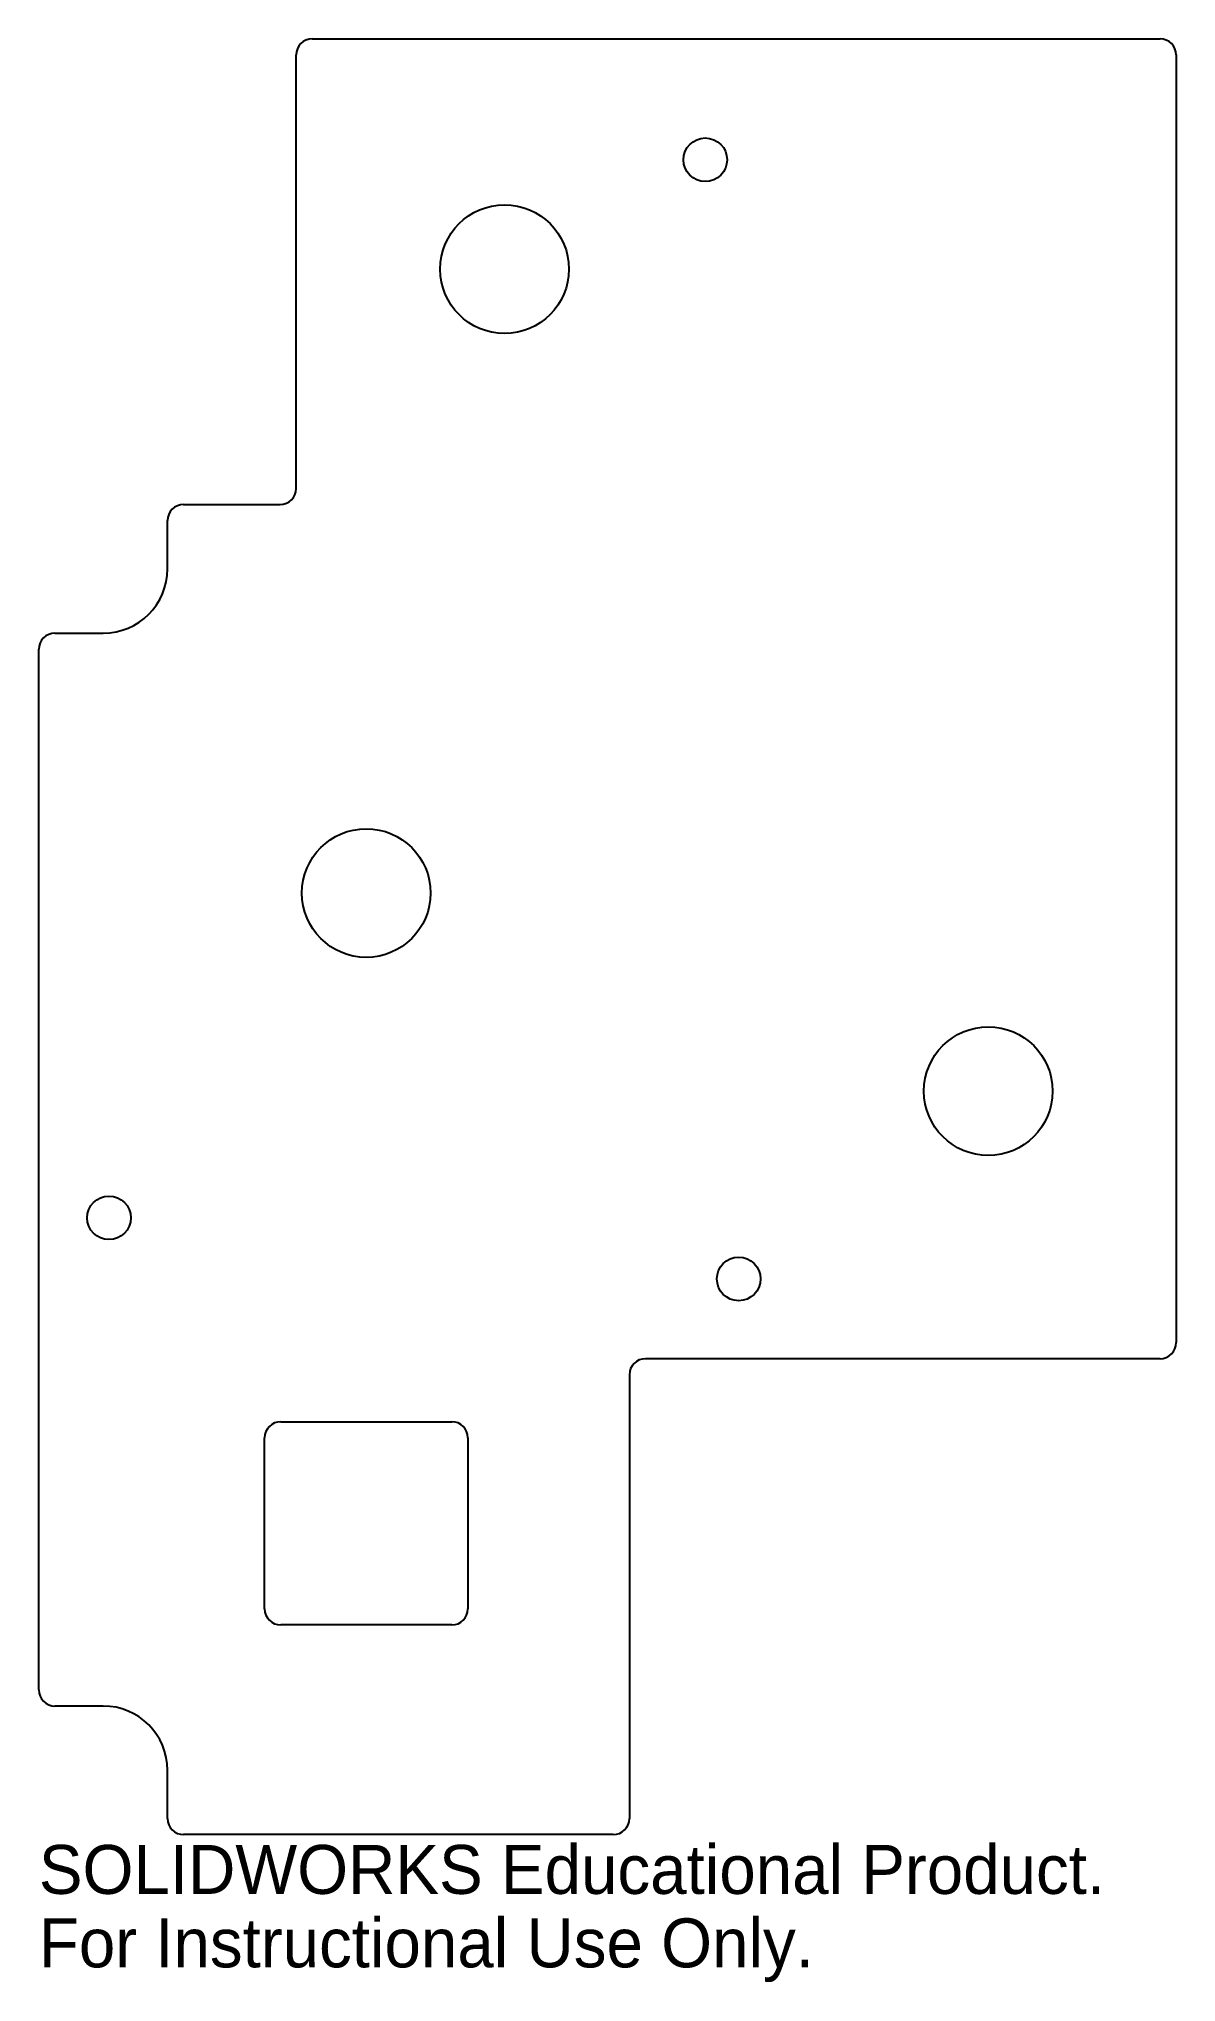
# Model space of a CAD drawing. Header units: inches. Extents: x -2.21 to 2.21, y -8.03 to -0.48.
import ezdxf

# ---------------------------------------------------------------- set-up
doc = ezdxf.new("R2010")
doc.units = ezdxf.units.IN
doc.header["$MEASUREMENT"] = 0
doc.styles.add('SLDTEXTSTYLE0', font='Arail.ttf')

msp = doc.modelspace()

# ---------------------------------------------------------------- linework, layer by layer
at = {"color": 1, "linetype": 'Continuous', "lineweight": 25}
for p, q in [((-1.1475, -0.48), (2.1475, -0.48)), ((-1.21, -2.2275), (-1.21, -0.5425)), ((2.21, -0.5425), (2.21, -5.5475)), ((-1.6475, -2.29), (-1.2725, -2.29)), ((-1.71, -2.54), (-1.71, -2.3525)), ((-2.1475, -2.79), (-1.96, -2.79)), ((-2.21, -6.8975), (-2.21, -2.8525)), ((2.1475, -5.61), (0.1475, -5.61)), ((0.085, -5.6725), (0.085, -7.3975)), ((-1.27, -5.855), (-0.605, -5.855)), ((-1.3325, -6.5825), (-1.3325, -5.9175)), ((-0.5425, -5.9175), (-0.5425, -6.5825)), ((-0.605, -6.645), (-1.27, -6.645)), ((-1.96, -6.96), (-2.1475, -6.96)), ((-1.71, -7.3975), (-1.71, -7.21)), ((0.0225, -7.46), (-1.6475, -7.46))]:
    msp.add_line(p, q, dxfattribs=at)
for centre, radius in [((0.38, -0.95), 0.0847), ((-0.4, -1.375), 0.25), ((-0.9375, -3.8), 0.25), ((1.48, -4.57), 0.25), ((-1.9375, -5.0625), 0.0847), ((0.51, -5.3), 0.0847)]:
    msp.add_circle(centre, radius, dxfattribs=at)
for centre, radius, start, end in [((-1.1475, -0.5425), 0.0625, 90, 180), ((2.1475, -0.5425), 0.0625, 0, 90), ((-1.2725, -2.2275), 0.0625, 270, 0), ((-1.6475, -2.3525), 0.0625, 90, 180), ((-1.96, -2.54), 0.25, 270, 0), ((-2.1475, -2.8525), 0.0625, 90, 180), ((2.1475, -5.5475), 0.0625, 270, 0), ((0.1475, -5.6725), 0.0625, 90, 180), ((-1.27, -5.9175), 0.0625, 90, 180), ((-0.605, -5.9175), 0.0625, 0, 90), ((-1.27, -6.5825), 0.0625, 180, 270), ((-0.605, -6.5825), 0.0625, 270, 0), ((-2.1475, -6.8975), 0.0625, 180, 270), ((-1.96, -7.21), 0.25, 0, 90), ((-1.6475, -7.3975), 0.0625, 180, 270), ((0.0225, -7.3975), 0.0625, 270, 0)]:
    msp.add_arc(centre, radius, start, end, dxfattribs=at)

# ---------------------------------------------------------------- texts
at = {"color": 7, "linetype": 'Continuous', "char_height": 0.1903, "attachment_point": 1, "style": 'SLDTEXTSTYLE0'}
for s, insert in [('SOLIDWORKS Educational Product.', (-2.21, -7.5001)), ('For Instructional Use Only.', (-2.21, -7.7856))]:
    msp.add_mtext(s, dxfattribs=dict(at, insert=insert))

doc.saveas('drawing.dxf')
